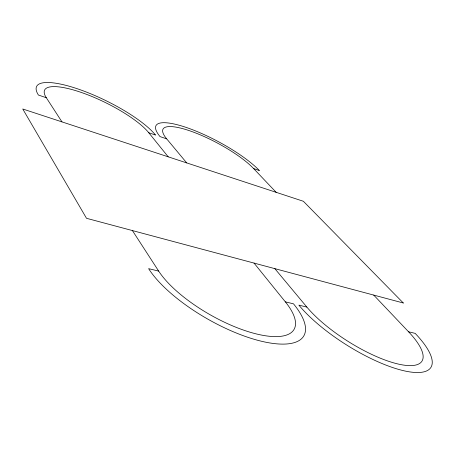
<?xml version="1.0" encoding="UTF-8"?>
<svg xmlns="http://www.w3.org/2000/svg" width="455" height="455" viewBox="0 0 455 455"><rect width="100%" height="100%" fill="white"/><g stroke="black" fill="none" stroke-linecap="round" stroke-linejoin="round"><path stroke-width="0.68" d="M285.353 301.858A80.438 28.915 29.7 0 1 256.705 334.021A80.438 28.915 29.7 0 1 158.67 271.095L148.62 268.655A92.029 33.118 29.7 0 0 261.068 341.153A92.029 33.118 29.7 0 0 293.509 303.838L285.353 301.858L254.044 263.092M408.55 331.775A73.329 22.778 32.3 0 1 397.334 363.835A73.329 22.778 32.3 0 1 306.863 307.079L298.884 305.14A83.879 26.077 32.3 0 0 402.703 370.489A83.879 26.077 32.3 0 0 415.17 333.378L408.55 331.775L373.726 295.09M46.313 97.734L38.408 95.032A68.557 17.768 26.1 0 1 77.941 88.964A68.557 17.768 26.1 0 1 155.542 135.061L148.768 132.746A59.952 15.527 26.1 0 0 80.745 92.257A59.952 15.527 26.1 0 0 46.313 97.734L61.965 121.883M166.689 138.866L160.024 136.591A62.381 15.248 28.1 0 1 186.459 127.514A62.381 15.248 28.1 0 1 259.401 170.551L253.617 168.572A54.554 13.326 28.1 0 0 189.667 130.778A54.554 13.326 28.1 0 0 166.689 138.866L186.726 162.913M253.617 168.572L276.162 192.323M274.837 268.649L306.863 307.079M148.768 132.746L168.213 156.827M132.405 230.566L158.67 271.095M403.301 302.996L86.507 218.298L22.75 108.99L303.377 201.275L403.301 302.996"/></g></svg>
